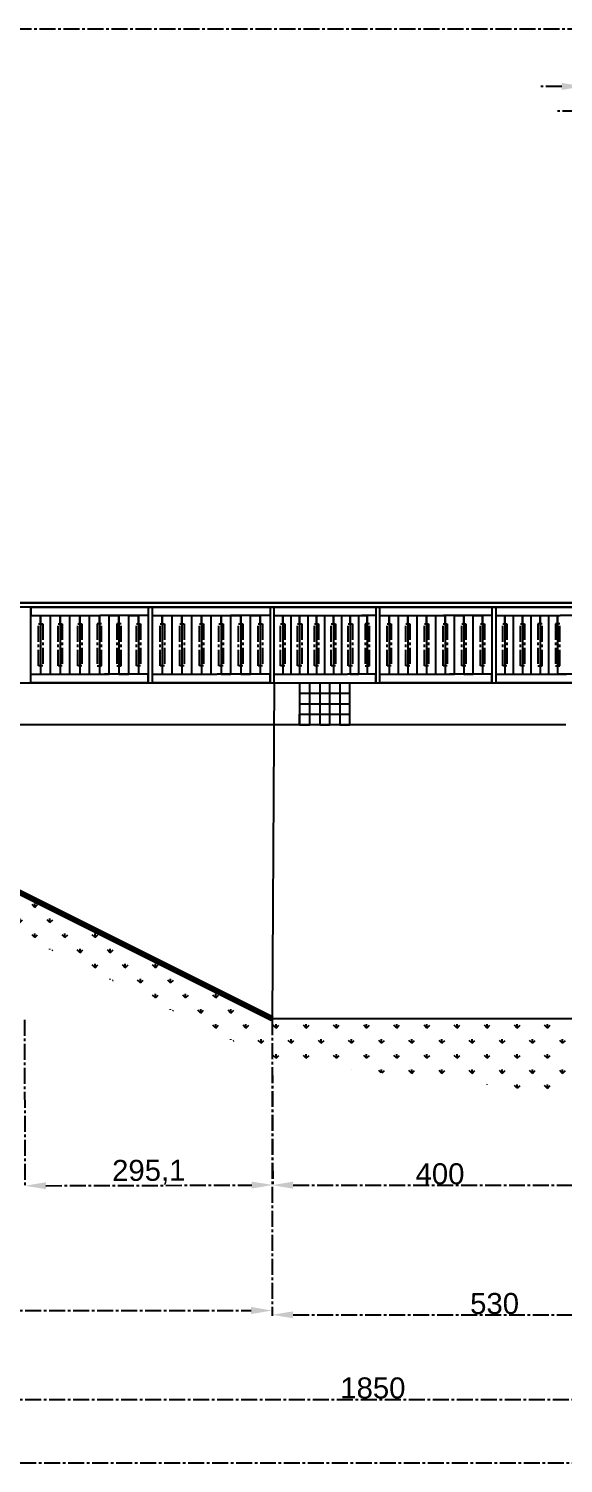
# Model space of a CAD drawing. Header units: centimetres. Extents: x -483 to 5478, y -332 to 3204.
# Drawn here: x 625 to 1262, y 1495 to 3204 of the extents above; entities that cross this region are included whole.
import ezdxf

# ---------------------------------------------------------------- set-up
doc = ezdxf.new("R2010")
doc.units = ezdxf.units.CM
doc.linetypes.add('AXES2', pattern=[28.575, 19.05, -3.175, 3.175, -3.175])
doc.styles.get("Standard").update_dxf_attribs({"font": 'arial.ttf'})
doc.dimstyles.new('ISO-25', dxfattribs={"dimtxt": 25, "dimasz": 25, "dimexe": 1.25, "dimexo": 0.625, "dimtad": 1, "dimtxsty": 'Standard', "dimcen": 2.5, "dimadec": 0, "dimazin": 0, "dimtfac": 1, "dimtmove": 0, "dimatfit": 3, "dimfxl": 1, "dimarcsym": 0})

# ---------------------------------------------------------------- blocks, each defined once
blk = doc.blocks.new('*D95')
at = {"color": 0, "linetype": 'AXES2', "lineweight": -2, "transparency": 16777216}
for p, q in [((619.8, 2023.1), (620.5, 1824.1)), ((914.9, 2024), (915.6, 1825.1)), ((645.5, 1825.5), (890.6, 1826.2))]:
    blk.add_line(p, q, dxfattribs=at)
at = {"color": 0, "linetype": 'AXES2', "transparency": 16777216}
for points in [[(645.5, 1829.6), (645.5, 1821.3), (620.5, 1825.4)], [(890.6, 1830.4), (890.6, 1822.1), (915.6, 1826.3)]]:
    blk.add_solid(points, dxfattribs=at)
at = {"layer": 'Defpoints', "color": 0, "linetype": 'AXES2', "transparency": 16777216}
for p in [(619.8, 2023.7), (914.9, 2024.6), (915.6, 1826.3)]:
    blk.add_point(p, dxfattribs=at)
at = {"color": 0, "linetype": 'AXES2', "transparency": 16777216, "insert": (768, 1841.5), "char_height": 25, "attachment_point": 5, "rotation": 0.1861}
blk.add_mtext('295,1', dxfattribs=at)
blk = doc.blocks.new('*D96')
at = {"color": 0, "linetype": 'AXES2', "lineweight": -2, "transparency": 16777216}
for p, q in [((914.9, 2024), (914.9, 1824.9)), ((1314.9, 2024), (1314.9, 1824.9)), ((939.9, 1826.1), (1289.9, 1826.1))]:
    blk.add_line(p, q, dxfattribs=at)
at = {"color": 0, "linetype": 'AXES2', "transparency": 16777216}
for points in [[(939.9, 1830.3), (939.9, 1821.9), (914.9, 1826.1)], [(1289.9, 1830.3), (1289.9, 1821.9), (1314.9, 1826.1)]]:
    blk.add_solid(points, dxfattribs=at)
at = {"layer": 'Defpoints', "color": 0, "linetype": 'AXES2', "transparency": 16777216}
for p in [(914.9, 2024.6), (1314.9, 2024.6), (1314.9, 1826.1)]:
    blk.add_point(p, dxfattribs=at)
at = {"color": 0, "linetype": 'AXES2', "transparency": 16777216, "insert": (1114.9, 1839.5), "char_height": 25, "attachment_point": 5}
blk.add_mtext('400', dxfattribs=at)
blk = doc.blocks.new('*D106')
at = {"color": 0, "linetype": 'AXES2', "lineweight": -2, "transparency": 16777216}
for p, q in [((109.9, 2021.4), (109.9, 1675.6)), ((914.9, 2024), (914.9, 1675.6)), ((134.9, 1676.8), (889.9, 1676.8))]:
    blk.add_line(p, q, dxfattribs=at)
at = {"color": 0, "linetype": 'AXES2', "transparency": 16777216}
for points in [[(134.9, 1681), (134.9, 1672.6), (109.9, 1676.8)], [(889.9, 1681), (889.9, 1672.6), (914.9, 1676.8)]]:
    blk.add_solid(points, dxfattribs=at)
at = {"layer": 'Defpoints', "color": 0, "linetype": 'AXES2', "transparency": 16777216}
for p in [(109.9, 2022), (914.9, 2024.6), (914.9, 1676.8)]:
    blk.add_point(p, dxfattribs=at)
at = {"color": 0, "linetype": 'AXES2', "transparency": 16777216, "insert": (512.4, 1690.2), "char_height": 25, "attachment_point": 5}
blk.add_mtext('805', dxfattribs=at)
blk = doc.blocks.new('*D107')
at = {"color": 0, "linetype": 'AXES2', "lineweight": -2, "transparency": 16777216}
for p, q in [((914.9, 2024), (914.9, 1670.4)), ((1444.9, 2024), (1444.9, 1670.4)), ((939.9, 1671.7), (1419.9, 1671.7))]:
    blk.add_line(p, q, dxfattribs=at)
at = {"color": 0, "linetype": 'AXES2', "transparency": 16777216}
for points in [[(939.9, 1675.8), (939.9, 1667.5), (914.9, 1671.7)], [(1419.9, 1675.8), (1419.9, 1667.5), (1444.9, 1671.7)]]:
    blk.add_solid(points, dxfattribs=at)
at = {"layer": 'Defpoints', "color": 0, "linetype": 'AXES2', "transparency": 16777216}
for p in [(914.9, 2024.6), (1444.9, 2024.6), (1444.9, 1671.7)]:
    blk.add_point(p, dxfattribs=at)
at = {"color": 0, "linetype": 'AXES2', "transparency": 16777216, "insert": (1179.9, 1685), "char_height": 25, "attachment_point": 5}
blk.add_mtext('530', dxfattribs=at)
blk = doc.blocks.new('*D110')
at = {"color": 0, "linetype": 'AXES2', "lineweight": -2, "transparency": 16777216}
for p, q in [((109.9, 2021.4), (109.9, 1569.7)), ((1959.9, 2024), (1959.9, 1569.7)), ((134.9, 1571), (1934.9, 1571))]:
    blk.add_line(p, q, dxfattribs=at)
at = {"color": 0, "linetype": 'AXES2', "transparency": 16777216}
for points in [[(134.9, 1575.2), (134.9, 1566.8), (109.9, 1571)], [(1934.9, 1575.2), (1934.9, 1566.8), (1959.9, 1571)]]:
    blk.add_solid(points, dxfattribs=at)
at = {"layer": 'Defpoints', "color": 0, "linetype": 'AXES2', "transparency": 16777216}
for p in [(109.9, 2022), (1959.9, 2024.6), (1959.9, 1571)]:
    blk.add_point(p, dxfattribs=at)
at = {"color": 0, "linetype": 'AXES2', "transparency": 16777216, "insert": (1034.9, 1584.4), "char_height": 25, "attachment_point": 5}
blk.add_mtext('1850', dxfattribs=at)
blk = doc.blocks.new('*D124')
at = {"color": 0, "linetype": 'AXES2', "lineweight": -2, "transparency": 16777216}
for p, q in [((1259.9, 3134.9), (1234.9, 3134.9)), ((1284.9, 2919.4), (1284.9, 3136.2)), ((1284.9, 3134.9), (1304.9, 3134.9)), ((1304.9, 2919.4), (1304.9, 3136.2)), ((1329.9, 3134.9), (1392.3, 3134.9))]:
    blk.add_line(p, q, dxfattribs=at)
at = {"color": 0, "linetype": 'AXES2', "transparency": 16777216}
for points in [[(1259.9, 3139.1), (1259.9, 3130.7), (1284.9, 3134.9)], [(1329.9, 3139.1), (1329.9, 3130.7), (1304.9, 3134.9)]]:
    blk.add_solid(points, dxfattribs=at)
at = {"layer": 'Defpoints', "color": 0, "linetype": 'AXES2', "transparency": 16777216}
for p in [(1304.9, 3134.9), (1284.9, 2918.8), (1304.9, 2918.8)]:
    blk.add_point(p, dxfattribs=at)
at = {"color": 0, "linetype": 'AXES2', "transparency": 16777216, "insert": (1373.6, 3148.3), "char_height": 25, "attachment_point": 5}
blk.add_mtext('20', dxfattribs=at)
blk = doc.blocks.new('*D125')
at = {"color": 0, "linetype": 'AXES2', "lineweight": -2, "transparency": 16777216}
for p, q in [((1279.9, 3105.6), (1254.9, 3105.6)), ((1304.9, 2919.4), (1304.9, 3106.9)), ((1304.9, 3105.6), (1334.9, 3105.6)), ((1334.9, 2919.4), (1334.9, 3106.9)), ((1359.9, 3105.6), (1421.9, 3105.6))]:
    blk.add_line(p, q, dxfattribs=at)
at = {"color": 0, "linetype": 'AXES2', "transparency": 16777216}
for points in [[(1279.9, 3109.8), (1279.9, 3101.5), (1304.9, 3105.6)], [(1359.9, 3109.8), (1359.9, 3101.5), (1334.9, 3105.6)]]:
    blk.add_solid(points, dxfattribs=at)
at = {"layer": 'Defpoints', "color": 0, "linetype": 'AXES2', "transparency": 16777216}
for p in [(1334.9, 3105.6), (1304.9, 2918.8), (1334.9, 2918.8)]:
    blk.add_point(p, dxfattribs=at)
at = {"color": 0, "linetype": 'AXES2', "transparency": 16777216, "insert": (1403.4, 3119), "char_height": 25, "attachment_point": 5}
blk.add_mtext('30', dxfattribs=at)

msp = doc.modelspace()

# ---------------------------------------------------------------- hatches: boundary and pattern name
at = {"linetype": 'AXES2'}
h = msp.add_hatch(dxfattribs=at)
h.set_pattern_fill('ESCHER', color=256)
h.set_pattern_definition([(60, (76.89, 2533.01), (-30.48, -7e-09), [27.94, -2.54]), (180, (76.89, 2533.01), (15.24, -26.39645), [27.94, -2.54]), (300, (76.89, 2533.01), (30.48, -7e-09), [27.94, -2.54]), (60, (79.43, 2533.01), (-30.48, -7e-09), [5.08, -25.4]), (300, (79.43, 2533.01), (30.48, -7e-09), [5.08, -25.4]), (60, (75.62, 2535.21), (-30.48, -7e-09), [5.08, -25.4]), (180, (75.62, 2535.21), (15.24, -26.39645), [5.08, -25.4]), (300, (75.62, 2530.81), (30.48, -7e-09), [5.08, -25.4]), (180, (75.62, 2530.81), (15.24, -26.39645), [5.08, -25.4]), (60, (66.73, 2533.01), (-30.48, -7e-09), [5.08, -25.4]), (300, (66.73, 2533.01), (30.48, -7e-09), [5.08, -25.4]), (60, (81.97, 2524.211), (-30.48, -7e-09), [5.08, -25.4]), (180, (81.97, 2524.211), (15.24, -26.39645), [5.08, -25.4]), (300, (81.97, 2541.81), (30.48, -7e-09), [5.08, -25.4]), (180, (81.97, 2541.81), (15.24, -26.39645), [5.08, -25.4]), (0, (81.97, 2537.41), (-15.24, 26.39645), [17.78, -12.7]), (0, (81.97, 2528.61), (-15.24, 26.39645), [17.78, -12.7]), (120, (78.16, 2539.61), (-30.48, 7e-09), [17.78, -12.7]), (120, (70.54, 2535.21), (-30.48, 7e-09), [17.78, -12.7]), (240, (70.54, 2530.81), (15.24, -26.39645), [17.78, -12.7]), (240, (78.16, 2526.41), (15.24, -26.39645), [17.78, -12.7])])
h.paths.add_polyline_path([(1569.652, 2536.78), (1466.662, 2536.78), (1361.357, 2536.78), (1183.149, 2536.78), (522.391, 2536.78)])
at = {"linetype": 'AXES2', "true_color": 0x636466}
h = msp.add_hatch(dxfattribs=at)
h.set_pattern_fill('GRASS', color=251)
h.set_pattern_definition([(90, (3110.786, 2192.773), (-17.96051, 17.96051), [4.7625, -31.15852]), (45, (3110.786, 2192.773), (-17.96051, 17.96051), [4.7625, -20.6375]), (135, (3110.786, 2192.773), (-17.96051, -17.96051), [4.7625, -20.6375])])
edge = h.paths.add_edge_path()
edge.add_line((214.936, 2374.637), (214.936, 2324.637))
edge.add_line((914.936, 1974.637), (214.936, 2324.637))
edge.add_line((214.936, 2374.637), (914.936, 2024.637))
edge.add_line((914.936, 2024.637), (1359.936, 2024.637))
edge.add_line((1357.792, 1924.637), (914.936, 1974.637))

# ---------------------------------------------------------------- linework, layer by layer
at = {"linetype": 'AXES2'}
for p, q in [((-476.467, 3203.656), (5478.205, 3203.656)), ((639.106, 2504.637), (639.106, 2494.637)), ((639.106, 2494.637), (639.106, 2504.637)), ((662.446, 2504.637), (662.446, 2494.637)), ((662.446, 2494.637), (662.446, 2504.637)), ((685.786, 2504.637), (685.786, 2494.637)), ((685.786, 2494.637), (685.786, 2504.637)), ((709.126, 2504.637), (709.126, 2494.637)), ((709.126, 2494.637), (709.126, 2504.637)), ((732.466, 2504.637), (732.466, 2494.637)), ((732.466, 2494.637), (732.466, 2504.637)), ((755.806, 2504.637), (755.806, 2494.637)), ((755.806, 2494.637), (755.806, 2504.637)), ((784.106, 2504.637), (784.106, 2494.637)), ((784.106, 2494.637), (784.106, 2504.637)), ((807.446, 2504.637), (807.446, 2494.637)), ((807.446, 2494.637), (807.446, 2504.637)), ((830.786, 2504.637), (830.786, 2494.637)), ((830.786, 2494.637), (830.786, 2504.637)), ((854.126, 2504.637), (854.126, 2494.637)), ((854.126, 2494.637), (854.126, 2504.637)), ((877.466, 2504.637), (877.466, 2494.637)), ((877.466, 2494.637), (877.466, 2504.637)), ((900.806, 2504.637), (900.806, 2494.637)), ((900.806, 2494.637), (900.806, 2504.637)), ((927.506, 2504.637), (927.506, 2494.637)), ((927.506, 2494.637), (927.506, 2504.637)), ((947.646, 2504.637), (947.646, 2494.637)), ((947.646, 2494.637), (947.646, 2504.637)), ((967.786, 2504.637), (967.786, 2494.637)), ((967.786, 2494.637), (967.786, 2504.637)), ((987.926, 2504.637), (987.926, 2494.637)), ((987.926, 2494.637), (987.926, 2504.637)), ((1008.066, 2504.637), (1008.066, 2494.637)), ((1008.066, 2494.637), (1008.066, 2504.637)), ((1028.206, 2504.637), (1028.206, 2494.637)), ((1028.206, 2494.637), (1028.206, 2504.637)), ((1054.386, 2504.637), (1054.386, 2494.637)), ((1054.386, 2494.637), (1054.386, 2504.637)), ((1076.606, 2504.637), (1076.606, 2494.637)), ((1076.606, 2494.637), (1076.606, 2504.637)), ((1098.826, 2504.637), (1098.826, 2494.637)), ((1098.826, 2494.637), (1098.826, 2504.637)), ((1121.046, 2504.637), (1121.046, 2494.637)), ((1121.046, 2494.637), (1121.046, 2504.637)), ((1143.266, 2504.637), (1143.266, 2494.637)), ((1143.266, 2494.637), (1143.266, 2504.637)), ((1165.486, 2504.637), (1165.486, 2494.637)), ((1165.486, 2494.637), (1165.486, 2504.637)), ((1192.096, 2504.637), (1192.096, 2494.637)), ((1192.096, 2494.637), (1192.096, 2504.637)), ((1213.076, 2504.637), (1213.076, 2494.637)), ((1213.076, 2494.637), (1213.076, 2504.637)), ((1234.056, 2504.637), (1234.056, 2494.637)), ((1234.056, 2494.637), (1234.056, 2504.637)), ((1255.036, 2504.637), (1255.036, 2494.637)), ((1255.036, 2494.637), (1255.036, 2504.637)), ((636.606, 2444.637), (636.606, 2494.637)), ((636.606, 2494.637), (639.106, 2494.637)), ((639.106, 2494.637), (641.606, 2494.637)), ((641.606, 2494.637), (641.606, 2444.637)), ((659.946, 2444.637), (659.946, 2494.637)), ((659.946, 2494.637), (662.446, 2494.637)), ((662.446, 2494.637), (664.946, 2494.637)), ((664.946, 2494.637), (664.946, 2444.637)), ((683.286, 2444.637), (683.286, 2494.637)), ((683.286, 2494.637), (685.786, 2494.637)), ((685.786, 2494.637), (688.286, 2494.637)), ((688.286, 2494.637), (688.286, 2444.637)), ((709.126, 2494.637), (706.626, 2494.637)), ((706.626, 2494.637), (706.626, 2444.637)), ((711.626, 2494.637), (709.126, 2494.637)), ((711.626, 2444.637), (711.626, 2494.637)), ((732.466, 2494.637), (729.966, 2494.637)), ((729.966, 2494.637), (729.966, 2444.637)), ((734.966, 2494.637), (732.466, 2494.637)), ((734.966, 2444.637), (734.966, 2494.637)), ((753.306, 2444.637), (753.306, 2494.637)), ((753.306, 2494.637), (755.806, 2494.637)), ((755.806, 2494.637), (758.306, 2494.637)), ((758.306, 2494.637), (758.306, 2444.637)), ((781.606, 2444.637), (781.606, 2494.637)), ((781.606, 2494.637), (784.106, 2494.637)), ((784.106, 2494.637), (786.606, 2494.637)), ((786.606, 2494.637), (786.606, 2444.637)), ((804.946, 2444.637), (804.946, 2494.637)), ((804.946, 2494.637), (807.446, 2494.637)), ((807.446, 2494.637), (809.946, 2494.637)), ((809.946, 2494.637), (809.946, 2444.637)), ((828.286, 2444.637), (828.286, 2494.637)), ((828.286, 2494.637), (830.786, 2494.637)), ((830.786, 2494.637), (833.286, 2494.637)), ((833.286, 2494.637), (833.286, 2444.637)), ((851.626, 2444.637), (851.626, 2494.637)), ((851.626, 2494.637), (854.126, 2494.637)), ((854.126, 2494.637), (856.626, 2494.637)), ((856.626, 2494.637), (856.626, 2444.637)), ((874.966, 2444.637), (874.966, 2494.637)), ((874.966, 2494.637), (877.466, 2494.637)), ((877.466, 2494.637), (879.966, 2494.637)), ((879.966, 2494.637), (879.966, 2444.637)), ((898.306, 2444.637), (898.306, 2494.637)), ((898.306, 2494.637), (900.806, 2494.637)), ((900.806, 2494.637), (903.306, 2494.637)), ((903.306, 2494.637), (903.306, 2444.637)), ((925.006, 2444.637), (925.006, 2494.637)), ((925.006, 2494.637), (927.506, 2494.637)), ((927.506, 2494.637), (930.006, 2494.637)), ((930.006, 2494.637), (930.006, 2444.637)), ((945.146, 2444.637), (945.146, 2494.637)), ((945.146, 2494.637), (947.646, 2494.637)), ((947.646, 2494.637), (950.146, 2494.637)), ((950.146, 2494.637), (950.146, 2444.637)), ((965.286, 2444.637), (965.286, 2494.637)), ((965.286, 2494.637), (967.786, 2494.637)), ((967.786, 2494.637), (970.286, 2494.637)), ((970.286, 2494.637), (970.286, 2444.637)), ((985.426, 2444.637), (985.426, 2494.637)), ((985.426, 2494.637), (987.926, 2494.637)), ((987.926, 2494.637), (990.426, 2494.637)), ((990.426, 2494.637), (990.426, 2444.637)), ((1005.566, 2444.637), (1005.566, 2494.637)), ((1005.566, 2494.637), (1008.066, 2494.637)), ((1008.066, 2494.637), (1010.566, 2494.637)), ((1010.566, 2494.637), (1010.566, 2444.637)), ((1028.206, 2494.637), (1025.706, 2494.637)), ((1025.706, 2494.637), (1025.706, 2444.637)), ((1030.706, 2494.637), (1028.206, 2494.637)), ((1030.706, 2444.637), (1030.706, 2494.637)), ((1051.886, 2444.637), (1051.886, 2494.637)), ((1051.886, 2494.637), (1054.386, 2494.637)), ((1054.386, 2494.637), (1056.886, 2494.637)), ((1056.886, 2494.637), (1056.886, 2444.637)), ((1074.106, 2444.637), (1074.106, 2494.637)), ((1074.106, 2494.637), (1076.606, 2494.637)), ((1076.606, 2494.637), (1079.106, 2494.637)), ((1079.106, 2494.637), (1079.106, 2444.637)), ((1096.326, 2444.637), (1096.326, 2494.637)), ((1096.326, 2494.637), (1098.826, 2494.637)), ((1098.826, 2494.637), (1101.326, 2494.637)), ((1101.326, 2494.637), (1101.326, 2444.637)), ((1118.546, 2444.637), (1118.546, 2494.637)), ((1118.546, 2494.637), (1121.046, 2494.637)), ((1121.046, 2494.637), (1123.546, 2494.637)), ((1123.546, 2494.637), (1123.546, 2444.637)), ((1140.766, 2444.637), (1140.766, 2494.637)), ((1140.766, 2494.637), (1143.266, 2494.637)), ((1143.266, 2494.637), (1145.766, 2494.637)), ((1145.766, 2494.637), (1145.766, 2444.637)), ((1162.986, 2444.637), (1162.986, 2494.637)), ((1162.986, 2494.637), (1165.486, 2494.637)), ((1165.486, 2494.637), (1167.986, 2494.637)), ((1167.986, 2494.637), (1167.986, 2444.637)), ((1189.596, 2444.637), (1189.596, 2494.637)), ((1189.596, 2494.637), (1192.096, 2494.637)), ((1192.096, 2494.637), (1194.596, 2494.637)), ((1194.596, 2494.637), (1194.596, 2444.637)), ((1210.576, 2444.637), (1210.576, 2494.637)), ((1210.576, 2494.637), (1213.076, 2494.637)), ((1213.076, 2494.637), (1215.576, 2494.637)), ((1215.576, 2494.637), (1215.576, 2444.637)), ((1234.056, 2494.637), (1231.556, 2494.637)), ((1231.556, 2494.637), (1231.556, 2444.637)), ((1236.556, 2494.637), (1234.056, 2494.637)), ((1236.556, 2444.637), (1236.556, 2494.637)), ((1255.036, 2494.637), (1252.536, 2494.637)), ((1252.536, 2494.637), (1252.536, 2444.637)), ((1257.536, 2494.637), (1255.036, 2494.637)), ((1257.536, 2444.637), (1257.536, 2494.637)), ((641.606, 2444.637), (636.606, 2444.637)), ((664.946, 2444.637), (659.946, 2444.637)), ((688.286, 2444.637), (683.286, 2444.637)), ((706.626, 2444.637), (711.626, 2444.637)), ((729.966, 2444.637), (734.966, 2444.637)), ((758.306, 2444.637), (753.306, 2444.637)), ((786.606, 2444.637), (781.606, 2444.637)), ((809.946, 2444.637), (804.946, 2444.637)), ((833.286, 2444.637), (828.286, 2444.637)), ((856.626, 2444.637), (851.626, 2444.637)), ((879.966, 2444.637), (874.966, 2444.637)), ((903.306, 2444.637), (898.306, 2444.637)), ((930.006, 2444.637), (925.006, 2444.637)), ((950.146, 2444.637), (945.146, 2444.637)), ((970.286, 2444.637), (965.286, 2444.637)), ((990.426, 2444.637), (985.426, 2444.637)), ((1010.566, 2444.637), (1005.566, 2444.637)), ((1025.706, 2444.637), (1030.706, 2444.637)), ((1056.886, 2444.637), (1051.886, 2444.637)), ((1079.106, 2444.637), (1074.106, 2444.637)), ((1101.326, 2444.637), (1096.326, 2444.637)), ((1123.546, 2444.637), (1118.546, 2444.637)), ((1145.766, 2444.637), (1140.766, 2444.637)), ((1167.986, 2444.637), (1162.986, 2444.637)), ((1194.596, 2444.637), (1189.596, 2444.637)), ((1215.576, 2444.637), (1210.576, 2444.637)), ((1231.556, 2444.637), (1236.556, 2444.637)), ((1252.536, 2444.637), (1257.536, 2444.637)), ((2262.549, 1494.8), (-476.467, 1494.8))]:
    msp.add_line(p, q, dxfattribs=at)
at = {"linetype": 'ByBlock'}
for p, q in [((1344.936, 2519.637), (104.936, 2519.637)), ((104.936, 2519.637), (1344.936, 2519.637)), ((1344.936, 2514.637), (104.936, 2514.637)), ((627.436, 2514.637), (622.436, 2514.637)), ((627.436, 2424.637), (627.436, 2514.637)), ((627.436, 2514.637), (772.436, 2514.637)), ((627.436, 2514.637), (627.436, 2504.637)), ((772.436, 2514.637), (767.436, 2514.637)), ((767.436, 2514.637), (767.436, 2424.637)), ((767.436, 2514.637), (767.436, 2504.637)), ((772.436, 2424.637), (772.436, 2514.637)), ((772.436, 2514.637), (917.436, 2514.637)), ((917.436, 2514.637), (912.436, 2514.637)), ((912.436, 2514.637), (912.436, 2424.637)), ((912.436, 2514.637), (912.436, 2504.637)), ((917.436, 2424.637), (917.436, 2514.637)), ((917.436, 2514.637), (1038.276, 2514.637)), ((1043.276, 2514.637), (1038.276, 2514.637)), ((1038.276, 2514.637), (1038.276, 2424.637)), ((1038.276, 2514.637), (1181.606, 2514.637)), ((1038.276, 2514.637), (1038.276, 2504.637)), ((1043.276, 2424.637), (1043.276, 2514.637)), ((1181.606, 2514.637), (1176.606, 2514.637)), ((1176.606, 2514.637), (1176.606, 2424.637)), ((1176.606, 2514.637), (1176.606, 2504.637)), ((1181.606, 2424.637), (1181.606, 2514.637)), ((1181.606, 2514.637), (1312.436, 2514.637)), ((627.436, 2504.637), (709.814, 2504.637)), ((627.436, 2504.637), (639.106, 2504.637)), ((639.106, 2504.637), (639.106, 2434.637)), ((650.776, 2434.637), (650.776, 2504.637)), ((650.776, 2504.637), (662.446, 2504.637)), ((662.446, 2504.637), (662.446, 2434.637)), ((674.116, 2434.637), (674.116, 2504.637)), ((674.116, 2504.637), (685.786, 2504.637)), ((685.786, 2504.637), (685.786, 2434.637)), ((697.456, 2434.637), (697.456, 2504.637)), ((697.456, 2504.637), (709.126, 2504.637)), ((709.126, 2504.637), (709.126, 2434.637)), ((767.436, 2504.637), (709.814, 2504.637)), ((720.796, 2434.637), (720.796, 2504.637)), ((720.796, 2504.637), (732.466, 2504.637)), ((732.466, 2504.637), (732.466, 2434.637)), ((744.136, 2434.637), (744.136, 2504.637)), ((744.136, 2504.637), (755.806, 2504.637)), ((755.806, 2504.637), (755.806, 2434.637)), ((772.436, 2504.637), (865.393, 2504.637)), ((772.436, 2504.637), (784.106, 2504.637)), ((784.106, 2504.637), (784.106, 2434.637)), ((795.776, 2434.637), (795.776, 2504.637)), ((795.776, 2504.637), (807.446, 2504.637)), ((807.446, 2504.637), (807.446, 2434.637)), ((819.116, 2434.637), (819.116, 2504.637)), ((819.116, 2504.637), (830.786, 2504.637)), ((830.786, 2504.637), (830.786, 2434.637)), ((842.456, 2434.637), (842.456, 2504.637)), ((842.456, 2504.637), (854.126, 2504.637)), ((854.126, 2504.637), (854.126, 2434.637)), ((912.436, 2504.637), (865.393, 2504.637)), ((865.796, 2434.637), (865.796, 2504.637)), ((865.796, 2504.637), (877.466, 2504.637)), ((877.466, 2504.637), (877.466, 2434.637)), ((889.136, 2434.637), (889.136, 2504.637)), ((889.136, 2504.637), (900.806, 2504.637)), ((900.806, 2504.637), (900.806, 2434.637)), ((917.436, 2504.637), (1021.95, 2504.637)), ((917.436, 2504.637), (927.506, 2504.637)), ((927.506, 2504.637), (927.506, 2434.637)), ((937.576, 2434.637), (937.576, 2504.637)), ((937.576, 2504.637), (947.646, 2504.637)), ((947.646, 2504.637), (947.646, 2434.637)), ((957.716, 2434.637), (957.716, 2504.637)), ((957.716, 2504.637), (967.786, 2504.637)), ((967.786, 2504.637), (967.786, 2434.637)), ((977.856, 2434.637), (977.856, 2504.637)), ((977.856, 2504.637), (987.926, 2504.637)), ((987.926, 2504.637), (987.926, 2434.637)), ((997.996, 2434.637), (997.996, 2504.637)), ((997.996, 2504.637), (1008.066, 2504.637)), ((1008.066, 2504.637), (1008.066, 2434.637)), ((1018.136, 2434.637), (1018.136, 2504.637)), ((1018.136, 2504.637), (1028.206, 2504.637)), ((1038.276, 2504.637), (1021.95, 2504.637)), ((1028.206, 2504.637), (1028.206, 2434.637)), ((1043.276, 2504.637), (1119.163, 2504.637)), ((1043.276, 2504.637), (1054.386, 2504.637)), ((1054.386, 2504.637), (1054.386, 2434.637)), ((1065.496, 2434.637), (1065.496, 2504.637)), ((1065.496, 2504.637), (1076.606, 2504.637)), ((1076.606, 2504.637), (1076.606, 2434.637)), ((1087.716, 2434.637), (1087.716, 2504.637)), ((1087.716, 2504.637), (1098.826, 2504.637)), ((1098.826, 2504.637), (1098.826, 2434.637)), ((1109.936, 2434.637), (1109.936, 2504.637)), ((1109.936, 2504.637), (1121.046, 2504.637)), ((1176.606, 2504.637), (1119.163, 2504.637)), ((1121.046, 2504.637), (1121.046, 2434.637)), ((1132.156, 2434.637), (1132.156, 2504.637)), ((1132.156, 2504.637), (1143.266, 2504.637)), ((1143.266, 2504.637), (1143.266, 2434.637)), ((1154.376, 2434.637), (1154.376, 2504.637)), ((1154.376, 2504.637), (1165.486, 2504.637)), ((1165.486, 2504.637), (1165.486, 2434.637)), ((1181.606, 2504.637), (1257.966, 2504.637)), ((1181.606, 2504.637), (1192.096, 2504.637)), ((1192.096, 2504.637), (1192.096, 2434.637)), ((1202.586, 2434.637), (1202.586, 2504.637)), ((1202.586, 2504.637), (1213.076, 2504.637)), ((1213.076, 2504.637), (1213.076, 2434.637)), ((1223.566, 2434.637), (1223.566, 2504.637)), ((1223.566, 2504.637), (1234.056, 2504.637)), ((1234.056, 2504.637), (1234.056, 2434.637)), ((1244.546, 2434.637), (1244.546, 2504.637)), ((1244.546, 2504.637), (1255.036, 2504.637)), ((1255.036, 2504.637), (1255.036, 2434.637)), ((1307.436, 2504.637), (1257.966, 2504.637)), ((627.436, 2434.637), (715.347, 2434.637)), ((639.106, 2434.637), (650.776, 2434.637)), ((662.446, 2434.637), (674.116, 2434.637)), ((685.786, 2434.637), (697.456, 2434.637)), ((709.126, 2434.637), (720.796, 2434.637)), ((767.436, 2434.637), (715.347, 2434.637)), ((732.466, 2434.637), (744.136, 2434.637)), ((767.436, 2424.637), (767.436, 2434.637)), ((772.436, 2434.637), (849.253, 2434.637)), ((784.106, 2434.637), (795.776, 2434.637)), ((807.446, 2434.637), (819.116, 2434.637)), ((830.786, 2434.637), (842.456, 2434.637)), ((912.436, 2434.637), (849.253, 2434.637)), ((854.126, 2434.637), (865.796, 2434.637)), ((877.466, 2434.637), (889.136, 2434.637)), ((912.436, 2424.637), (912.436, 2434.637)), ((917.436, 2434.637), (1004.657, 2434.637)), ((927.506, 2434.637), (937.576, 2434.637)), ((947.646, 2434.637), (957.716, 2434.637)), ((967.786, 2434.637), (977.856, 2434.637)), ((987.926, 2434.637), (997.996, 2434.637)), ((1038.276, 2434.637), (1004.657, 2434.637)), ((1008.066, 2434.637), (1018.136, 2434.637)), ((1038.276, 2424.637), (1038.276, 2434.637)), ((1043.276, 2434.637), (1126.08, 2434.637)), ((1054.386, 2434.637), (1065.496, 2434.637)), ((1076.606, 2434.637), (1087.716, 2434.637)), ((1098.826, 2434.637), (1109.936, 2434.637)), ((1121.046, 2434.637), (1132.156, 2434.637)), ((1176.606, 2434.637), (1126.08, 2434.637)), ((1143.266, 2434.637), (1154.376, 2434.637)), ((1176.606, 2424.637), (1176.606, 2434.637)), ((1181.606, 2434.637), (1254.508, 2434.637)), ((1192.096, 2434.637), (1202.586, 2434.637)), ((1213.076, 2434.637), (1223.566, 2434.637)), ((1234.056, 2434.637), (1244.546, 2434.637)), ((1307.436, 2434.642), (1254.508, 2434.637)), ((1255.036, 2434.637), (1265.526, 2434.637)), ((914.936, 2424.637), (917.436, 2424.637)), ((947.646, 2424.637), (947.646, 2374.637)), ((947.646, 2424.637), (947.646, 2399.637)), ((947.646, 2424.637), (947.646, 2412.137)), ((947.646, 2412.137), (1007.646, 2412.137)), ((959.646, 2374.637), (959.646, 2424.637)), ((971.646, 2424.637), (971.646, 2374.637)), ((983.646, 2374.637), (983.646, 2424.637)), ((995.646, 2424.637), (995.646, 2374.637)), ((1007.646, 2374.637), (1007.646, 2424.637)), ((947.646, 2399.637), (1007.646, 2399.637)), ((947.646, 2374.637), (947.646, 2387.137)), ((947.646, 2387.137), (1007.646, 2387.137)), ((214.936, 2374.637), (914.936, 2024.637)), ((914.936, 2024.637), (1359.936, 2024.637))]:
    msp.add_line(p, q, dxfattribs=at)
at = {"color": 2, "linetype": 'ByBlock', "lineweight": 211, "true_color": 0xf1eb1f}
msp.add_line((114.936, 2424.637), (914.936, 2024.637), dxfattribs=at)
at = {"color": 242, "linetype": 'ByBlock', "true_color": 0xcd2027}
for p, q in [((114.936, 2424.637), (1314.936, 2424.637)), ((767.436, 2424.637), (627.436, 2424.637)), ((912.436, 2424.637), (772.436, 2424.637)), ((917.436, 2424.637), (914.936, 2024.637)), ((917.436, 2424.637), (947.646, 2424.637)), ((959.646, 2424.637), (971.646, 2424.637)), ((983.646, 2424.637), (995.646, 2424.637)), ((1176.606, 2424.637), (1043.276, 2424.637)), ((1314.936, 2424.637), (1181.606, 2424.637)), ((1264.936, 2374.637), (114.936, 2374.637)), ((947.646, 2374.637), (959.646, 2374.637)), ((971.646, 2374.637), (983.646, 2374.637)), ((995.646, 2374.637), (1007.646, 2374.637))]:
    msp.add_line(p, q, dxfattribs=at)
at = {"color": 2, "linetype": 'ByBlock', "true_color": 0xf1eb1f}
msp.add_line((914.936, 2024.637), (1359.936, 2024.637), dxfattribs=at)

# ---------------------------------------------------------------- dimensions: what is measured, and where the dimension line sits
at = {"linetype": 'AXES2'}
for base, p1, p2, picture, middle in [((1304.936, 3134.915), (1284.936, 2918.78), (1304.936, 2918.78), '*D124', (1373.638, 3148.304)), ((1334.936, 3105.637), (1304.936, 2918.78), (1334.936, 2918.78), '*D125', (1403.416, 3119.035)), ((914.936, 1676.813), (109.936, 2022.023), (914.936, 2024.637), '*D106', (512.436, 1690.202)), ((1959.936, 1570.985), (109.936, 2022.023), (1959.936, 2024.637), '*D110', (1034.936, 1584.374)), ((1314.936, 1826.111), (914.936, 2024.637), (1314.936, 2024.637), '*D96', (1114.936, 1839.5)), ((1444.936, 1671.651), (914.936, 2024.637), (1444.936, 2024.637), '*D107', (1179.936, 1685.049))]:
    dim = msp.add_linear_dim(base=base, p1=p1, p2=p2, dimstyle='ISO-25', dxfattribs=at)
    dim.commit()
    dim.dimension.update_dxf_attribs({"geometry": picture, "text_midpoint": middle})
dim = msp.add_aligned_dim(p1=(619.839, 2023.679), p2=(914.936, 2024.637), distance=-198.309, dimstyle='ISO-25', dxfattribs=at)
dim.commit()
dim.dimension.update_dxf_attribs({"geometry": '*D95', "text_midpoint": (767.981, 1841.498)})

doc.saveas('drawing.dxf')
